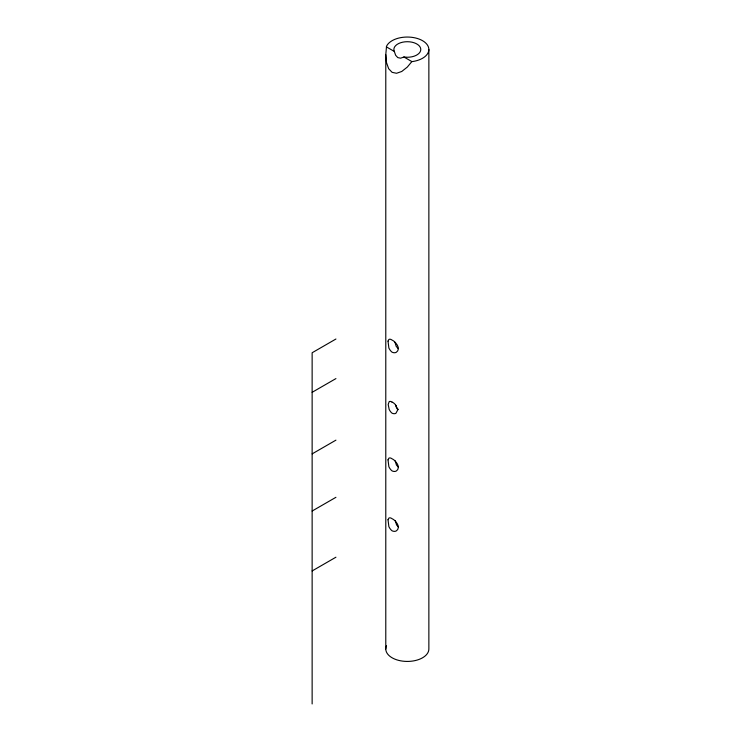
<?xml version="1.0" encoding="UTF-8"?>
<svg xmlns="http://www.w3.org/2000/svg" width="741" height="741" viewBox="0 0 741 741"><rect width="100%" height="100%" fill="white"/><g stroke="black" fill="none" stroke-linecap="round" stroke-linejoin="round"><path stroke-width="1.11" d="M385.783 648.986L385.783 54.621L386.524 46.266A21.535 12.44 0 0 1 422.555 40.69A21.535 12.44 0 0 1 412.904 61.494L411.866 61.577L403.947 57.001L400.622 58.187L397.815 57.613L395.666 55.325L394.314 51.444L386.385 46.868M411.866 61.577L407.328 67.061L401.752 71.479L396.555 73.276L392.1 72.34L388.673 68.728L386.524 62.689L385.783 54.621M335.932 339.017L312.137 352.753L312.137 703.95M312.137 392.322L335.932 378.586M312.137 453.881L335.932 440.145M312.137 511.04L335.932 497.304M312.137 570.95L335.932 557.204M403.845 56.992L407.328 57.261A13.458 7.771 0 0 0 420.786 49.49A13.458 7.771 0 0 0 407.328 41.709A13.458 7.771 0 0 0 393.86 49.49L394.323 51.5M398.278 348.64L396.24 346.427L394.953 342.305M398.371 409.588L396.361 407.365L395.638 405.216M398.463 467.247L396.472 465.089L395.185 460.874M398.556 527.092L396.583 524.971L395.305 520.71M395.907 405.512L397.713 409.968L395.907 413.293A6.817 4.418 53 0 1 392.1 413.209A6.817 3.39 66.1 0 1 389.173 409.403L388.191 404.475L389.173 401.631A6.817 3.39 66.1 0 1 392.1 402.224M428.863 49.49L428.863 648.986A21.535 12.44 0 0 1 404.512 661.324A21.535 12.44 0 0 1 386.524 645.772M392.1 402.076A6.817 4.418 53 0 1 395.907 405.373M388.015 341.11L388.877 348.02A7.503 3.733 66.1 0 0 392.1 352.207A7.503 4.863 53 0 0 396.287 352.29C399.399 350.382 398.491 346.038 396.287 343.741A7.503 4.863 53 0 0 392.1 340.119A7.503 3.733 66.1 0 0 388.877 339.461L388.015 341.11M388.015 459.828L388.877 466.728A7.503 3.733 66.1 0 0 392.1 470.915A7.503 4.863 53 0 0 396.287 471.007C399.464 469.081 398.445 464.764 396.287 462.458A7.503 4.863 53 0 0 392.1 458.827A7.503 3.733 66.1 0 0 388.877 458.179L388.015 459.828M388.015 519.728L388.877 526.638A7.503 3.733 66.1 0 0 392.1 530.825A7.503 4.863 53 0 0 396.287 530.908C399.464 528.981 398.445 524.674 396.287 522.359A7.503 4.863 53 0 0 392.1 518.737A7.503 3.733 66.1 0 0 388.877 518.089L388.015 519.728"/></g></svg>
